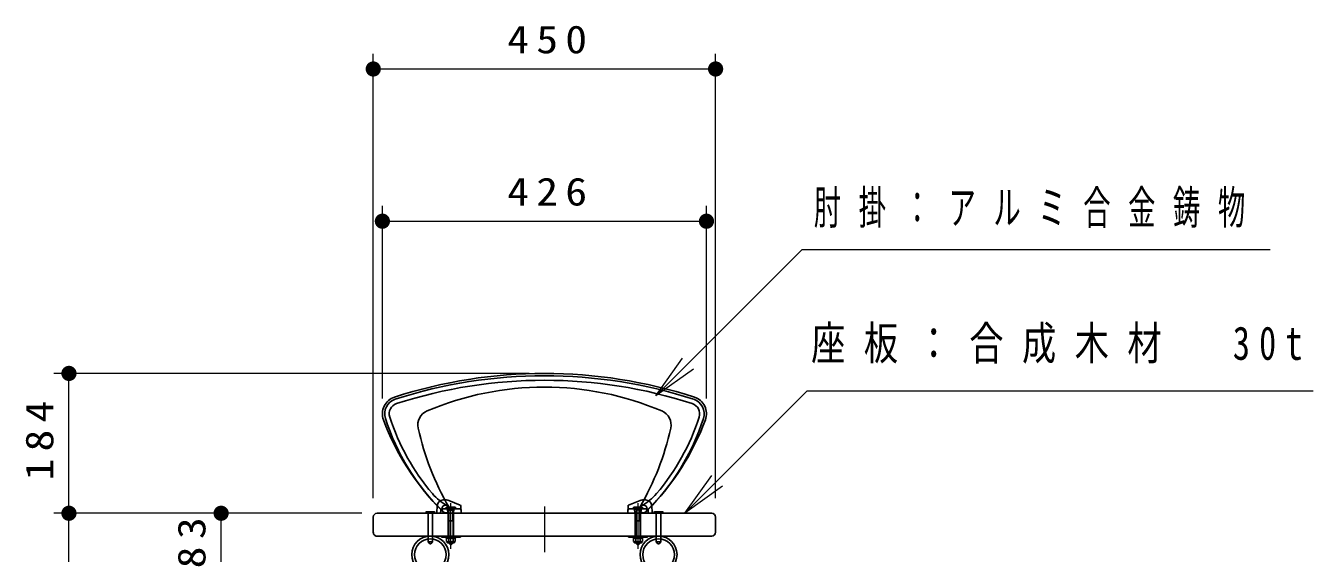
# Model space of a CAD drawing. Units: millimetres on the paper, scale 1:20. Extents: x -365 to 0, y -5 to 257.
# Drawn here: x -136.2 to -51.6, y 116.4 to 151 of the extents above; entities that cross this region are included whole.
import ezdxf

# ---------------------------------------------------------------- set-up
doc = ezdxf.new("R2010")
doc.units = ezdxf.units.MM
doc.linetypes.add('USER1', pattern=[4.5, 2.5, -2])
doc.linetypes.add('USER2', pattern=[6, 3, -1, 1, -1])
doc.layers.add('LY_1', color=7, linetype='Continuous', lineweight=25)
doc.styles.add('ＭＳ ゴシック', font='')
doc.styles.get('ＭＳ ゴシック').set_extended_font_data('MS Gothic')

# ---------------------------------------------------------------- blocks, each defined once
blk = doc.blocks.new('filled_dot')
at = {"color": 0, "linetype": 'Continuous', "lineweight": -2, "const_width": 1.25}
blk.add_lwpolyline([(-0.625, 0, 1), (0.625, 0, 1)], format="xyb", close=True, dxfattribs=at)

msp = doc.modelspace()

# ---------------------------------------------------------------- linework, layer by layer
at = {"layer": 'LY_1', "lineweight": 13}
for p, q in [((-113.353, 120.021), (-113.353, 149.209)), ((-90.853, 120.021), (-90.853, 149.209)), ((-113.353, 148.209), (-90.853, 148.209)), ((-112.753, 126.559), (-112.753, 139.209)), ((-91.453, 126.559), (-91.453, 139.209)), ((-112.753, 138.209), (-91.453, 138.209)), ((-94.788, 126.729), (-93.021, 129.203)), ((-94.788, 126.729), (-92.667, 128.85)), ((-103.103, 128.209), (-134.353, 128.209)), ((-133.353, 119.021), (-133.353, 128.209)), ((-92.313, 128.496), (-94.788, 126.729)), ((-92.867, 119.021), (-91.102, 121.498)), ((-92.867, 119.021), (-90.748, 121.145)), ((-90.394, 120.791), (-92.867, 119.021)), ((-114.103, 119.021), (-134.353, 119.021)), ((-133.353, 98.616), (-133.353, 119.021)), ((-123.353, 114.866), (-123.353, 119.021)), ((-108.44, 117.521), (-108.44, 119.021)), ((-108.378, 119.221), (-108.128, 119.221)), ((-108.378, 118.521), (-108.378, 117.484)), ((-108.128, 118.521), (-108.128, 117.484)), ((-108.065, 117.521), (-108.065, 119.021)), ((-96.14, 117.521), (-96.14, 119.021)), ((-95.828, 119.221), (-96.078, 119.221)), ((-96.078, 118.521), (-96.078, 117.484)), ((-95.828, 118.521), (-95.828, 117.484)), ((-95.765, 117.521), (-95.765, 119.021))]:
    msp.add_line(p, q, dxfattribs=at)
at = {"layer": 'LY_1', "color": 4}
for p, q in [((-109.178, 119.074), (-109.154, 119.517)), ((-107.686, 119.321), (-108.821, 119.321)), ((-108.755, 119.896), (-108.537, 119.896)), ((-107.632, 119.563), (-108.387, 119.867)), ((-107.578, 119.074), (-107.601, 119.519)), ((-96.628, 119.074), (-96.604, 119.519)), ((-96.573, 119.563), (-95.818, 119.867)), ((-96.52, 119.321), (-95.385, 119.321)), ((-95.45, 119.896), (-95.668, 119.896)), ((-95.028, 119.074), (-95.051, 119.517)), ((-109.128, 119.021), (-107.628, 119.021)), ((-108.928, 119.021), (-108.921, 119.225)), ((-95.078, 119.021), (-96.578, 119.021)), ((-95.278, 119.021), (-95.285, 119.225))]:
    msp.add_line(p, q, dxfattribs=at)
at = {"layer": 'LY_1'}
for p, q in [((-108.528, 119.421), (-108.578, 119.371)), ((-108.578, 119.371), (-108.578, 119.321)), ((-108.578, 119.371), (-107.928, 119.371)), ((-108.578, 119.321), (-107.928, 119.321)), ((-108.528, 119.421), (-107.978, 119.421)), ((-108.378, 119.221), (-108.478, 119.321)), ((-108.128, 119.221), (-108.028, 119.321)), ((-107.978, 119.421), (-107.928, 119.371)), ((-107.928, 119.371), (-107.928, 119.321)), ((-96.228, 119.421), (-96.278, 119.371)), ((-95.628, 119.371), (-96.278, 119.371)), ((-96.278, 119.371), (-96.278, 119.321)), ((-95.628, 119.321), (-96.278, 119.321)), ((-95.678, 119.421), (-96.228, 119.421)), ((-96.078, 119.221), (-96.178, 119.321)), ((-95.828, 119.221), (-95.728, 119.321)), ((-95.678, 119.421), (-95.628, 119.371)), ((-95.628, 119.371), (-95.628, 119.321)), ((-113.353, 118.771), (-113.353, 117.771)), ((-113.103, 119.021), (-91.103, 119.021)), ((-109.928, 119.071), (-109.853, 119.121)), ((-109.928, 119.071), (-109.278, 119.071)), ((-109.928, 119.071), (-109.928, 119.021)), ((-109.853, 119.121), (-109.353, 119.121)), ((-109.753, 119.021), (-109.753, 117.134)), ((-109.453, 119.021), (-109.453, 117.134)), ((-109.353, 119.121), (-109.278, 119.071)), ((-109.278, 119.071), (-109.278, 119.021)), ((-108.403, 118.521), (-108.378, 118.565)), ((-108.403, 118.521), (-108.103, 118.521)), ((-108.403, 118.521), (-108.403, 117.484)), ((-108.378, 118.521), (-108.378, 119.221)), ((-108.128, 118.521), (-108.128, 119.221)), ((-108.103, 118.521), (-108.128, 118.565)), ((-108.103, 118.521), (-108.103, 117.484)), ((-96.103, 118.521), (-96.078, 118.565)), ((-95.803, 118.521), (-96.103, 118.521)), ((-96.103, 118.521), (-96.103, 117.484)), ((-96.078, 118.521), (-96.078, 119.221)), ((-95.828, 118.521), (-95.828, 119.221)), ((-95.803, 118.521), (-95.828, 118.565)), ((-95.803, 118.521), (-95.803, 117.484)), ((-94.928, 119.071), (-94.853, 119.121)), ((-94.928, 119.071), (-94.278, 119.071)), ((-94.928, 119.071), (-94.928, 119.021)), ((-94.853, 119.121), (-94.353, 119.121)), ((-94.753, 119.021), (-94.753, 117.134)), ((-94.453, 119.021), (-94.453, 117.134)), ((-94.353, 119.121), (-94.278, 119.071)), ((-94.278, 119.071), (-94.278, 119.021)), ((-90.853, 118.771), (-90.853, 117.771)), ((-113.103, 117.521), (-91.103, 117.521)), ((-109.753, 117.134), (-109.64, 117.021)), ((-109.753, 117.134), (-109.453, 117.134)), ((-109.64, 117.021), (-109.565, 117.021)), ((-109.565, 117.021), (-109.453, 117.134)), ((-108.878, 117.521), (-108.878, 117.461)), ((-107.628, 117.521), (-108.878, 117.521)), ((-107.628, 117.461), (-108.878, 117.461)), ((-108.558, 117.461), (-108.558, 117.386)), ((-108.558, 117.386), (-107.948, 117.386)), ((-108.541, 117.386), (-108.541, 117.162)), ((-108.498, 117.136), (-108.541, 117.162)), ((-108.498, 117.136), (-108.498, 117.111)), ((-108.008, 117.136), (-108.498, 117.136)), ((-108.498, 117.136), (-108.008, 117.136)), ((-108.473, 117.086), (-108.032, 117.086)), ((-108.397, 117.386), (-108.397, 117.162)), ((-108.303, 116.971), (-108.368, 117.036)), ((-108.303, 116.971), (-108.203, 116.971)), ((-108.296, 117.386), (-108.276, 117.461)), ((-108.209, 117.461), (-108.229, 117.386)), ((-108.203, 116.971), (-108.138, 117.036)), ((-108.108, 117.386), (-108.108, 117.162)), ((-108.008, 117.136), (-107.964, 117.162)), ((-108.008, 117.136), (-108.008, 117.111)), ((-107.964, 117.386), (-107.964, 117.162)), ((-107.948, 117.461), (-107.948, 117.386)), ((-107.628, 117.521), (-107.628, 117.461)), ((-96.578, 117.521), (-96.578, 117.461)), ((-96.578, 117.521), (-95.328, 117.521)), ((-96.578, 117.461), (-95.328, 117.461)), ((-96.258, 117.461), (-96.258, 117.386)), ((-95.648, 117.386), (-96.258, 117.386)), ((-96.241, 117.386), (-96.241, 117.162)), ((-96.198, 117.136), (-96.241, 117.162)), ((-96.198, 117.136), (-96.198, 117.111)), ((-96.198, 117.136), (-95.708, 117.136)), ((-95.708, 117.136), (-96.198, 117.136)), ((-95.733, 117.086), (-96.173, 117.086)), ((-96.097, 117.386), (-96.097, 117.162)), ((-96.003, 116.971), (-96.068, 117.036)), ((-95.903, 116.971), (-96.003, 116.971)), ((-95.996, 117.461), (-95.976, 117.386)), ((-95.909, 117.386), (-95.929, 117.461)), ((-95.903, 116.971), (-95.838, 117.036)), ((-95.808, 117.386), (-95.808, 117.162)), ((-95.708, 117.136), (-95.664, 117.162)), ((-95.708, 117.136), (-95.708, 117.111)), ((-95.664, 117.386), (-95.664, 117.162)), ((-95.648, 117.461), (-95.648, 117.386)), ((-95.328, 117.521), (-95.328, 117.461)), ((-94.753, 117.134), (-94.64, 117.021)), ((-94.753, 117.134), (-94.453, 117.134)), ((-94.64, 117.021), (-94.565, 117.021)), ((-94.565, 117.021), (-94.453, 117.134))]:
    msp.add_line(p, q, dxfattribs=at)
at = {"layer": 'LY_1', "color": 4, "linetype": 'USER1', "lineweight": 13}
for p, q in [((-108.451, 119.021), (-108.478, 119.321)), ((-108.054, 119.021), (-108.028, 119.321)), ((-96.151, 119.021), (-96.178, 119.321)), ((-95.754, 119.021), (-95.728, 119.321))]:
    msp.add_line(p, q, dxfattribs=at)
at = {"layer": 'LY_1', "linetype": 'USER2', "lineweight": 13}
for p, q in [((-108.253, 116.674), (-108.253, 119.85)), ((-108.253, 118.771), (-108.253, 119.44)), ((-102.103, 119.471), (-102.103, 114.866)), ((-95.953, 116.674), (-95.953, 119.85)), ((-95.953, 118.771), (-95.953, 119.44))]:
    msp.add_line(p, q, dxfattribs=at)
at = {"layer": 'LY_1', "color": 4, "linetype": 'USER2', "lineweight": 13}
for p, q in [((-108.253, 118.809), (-108.253, 119.477)), ((-95.953, 118.809), (-95.953, 119.477))]:
    msp.add_line(p, q, dxfattribs=at)
at = {"layer": 'LY_1', "linetype": 'USER1', "lineweight": 13}
for p, q in [((-108.403, 117.484), (-108.403, 117.071)), ((-108.368, 117.036), (-108.403, 117.071)), ((-108.138, 117.036), (-108.103, 117.071)), ((-108.103, 117.484), (-108.103, 117.071)), ((-96.103, 117.484), (-96.103, 117.071)), ((-96.068, 117.036), (-96.103, 117.071)), ((-95.838, 117.036), (-95.803, 117.071)), ((-95.803, 117.484), (-95.803, 117.071))]:
    msp.add_line(p, q, dxfattribs=at)
at = {"layer": 'LY_1', "lineweight": 13}
for points in [[(-94.788, 126.729), (-85.174, 136.343), (-54.402, 136.343)], [(-92.867, 119.021), (-84.831, 127.072), (-51.573, 127.072)]]:
    msp.add_lwpolyline(points, dxfattribs=at)
at = {"layer": 'LY_1', "color": 94}
for centre in [(-108.603, 119.309), (-95.603, 119.309)]:
    msp.add_circle(centre, 0.25, dxfattribs=at)
at = {"layer": 'LY_1'}
for centre, radius in [((-109.603, 116.306), 1.215), ((-109.603, 116.306), 1.04), ((-94.603, 116.306), 1.215), ((-94.603, 116.306), 1.04)]:
    msp.add_circle(centre, radius, dxfattribs=at)
at = {"layer": 'LY_1', "color": 94}
for centre, radius, start, end in [((-102.103, 96.226), 31.983, 72.05475, 107.94525), ((-102.103, 96.226), 31.833, 72.05475, 107.94525), ((-102.103, 96.226), 31.533, 72.05475, 107.94525), ((-102.103, 107.541), 19.768, 67.03158, 112.96842), ((-111.603, 125.559), 1.15, 107.94525, 200.35039), ((-111.603, 125.559), 1, 107.94525, 197.79469), ((-111.603, 125.559), 0.7, 107.94525, 197.79469), ((-92.603, 125.559), 0.7, 342.20531, 72.05475), ((-92.603, 125.559), 1, 342.20531, 72.05475), ((-92.603, 125.559), 1.15, 339.64961, 72.05475), ((-98.272, 129.838), 15, 197.79469, 225.54466), ((-98.272, 129.838), 14.7, 197.79469, 220.40139), ((-109.427, 124.821), 1, 112.96842, 192.69072), ((-105.933, 129.838), 15, 314.45534, 342.20531), ((-105.933, 129.838), 14.7, 319.59861, 342.20531), ((-94.779, 124.821), 1, 347.30928, 67.03158), ((-97.211, 130.897), 16.5, 200.35039, 224.94388), ((-92.354, 128.666), 18.5, 192.69072, 209.93504), ((-111.851, 128.666), 18.5, 330.06496, 347.30928), ((-106.995, 130.897), 16.5, 315.05612, 339.64961), ((-106.992, 122.416), 3.25, 220.40139, 242.59861), ((-97.213, 122.416), 3.25, 297.40139, 319.59861)]:
    msp.add_arc(centre, radius, start, end, dxfattribs=at)
at = {"layer": 'LY_1', "color": 4}
for centre, radius, start, end in [((-108.755, 119.496), 0.4, 90, 177), ((-108.821, 119.221), 0.1, 90, 178), ((-108.537, 119.496), 0.4, 68.02971, 90), ((-107.686, 119.221), 0.1, 3, 90), ((-107.651, 119.517), 0.05, 3, 68.02971), ((-96.52, 119.221), 0.1, 90, 177), ((-96.554, 119.517), 0.05, 111.97029, 177), ((-95.668, 119.496), 0.4, 90, 111.97029), ((-95.45, 119.496), 0.4, 3, 90), ((-95.385, 119.221), 0.1, 2, 90), ((-109.128, 119.071), 0.05, 177, 270), ((-107.628, 119.071), 0.05, 270, 3), ((-96.578, 119.071), 0.05, 177, 270), ((-95.078, 119.071), 0.05, 270, 3)]:
    msp.add_arc(centre, radius, start, end, dxfattribs=at)
at = {"layer": 'LY_1'}
for centre, radius, start, end in [((-113.103, 118.771), 0.25, 90, 180), ((-91.103, 118.771), 0.25, 0, 90), ((-113.103, 117.771), 0.25, 179.99999, 270), ((-91.103, 117.771), 0.25, 270, 0), ((-108.469, 117.28), 0.139, 238.70264, 301.29697), ((-108.473, 117.111), 0.025, 179.99985, 269.99985), ((-108.253, 117.667), 0.525, 254.05389, 285.94574), ((-108.036, 117.28), 0.139, 238.70275, 301.29708), ((-108.033, 117.111), 0.025, 269.99985, 359.99985), ((-96.169, 117.28), 0.139, 238.70292, 301.29725), ((-96.173, 117.111), 0.025, 180.00015, 270.00015), ((-95.953, 117.667), 0.525, 254.05426, 285.94611), ((-95.736, 117.28), 0.139, 238.70303, 301.29736), ((-95.733, 117.111), 0.025, 270.00015, 0.00015)]:
    msp.add_arc(centre, radius, start, end, dxfattribs=at)

# ---------------------------------------------------------------- block references
at = {"layer": 'LY_1', "lineweight": 13, "xscale": 0.4, "yscale": 0.4}
for p in [(-113.353, 148.209), (-112.753, 138.209)]:
    msp.add_blockref('filled_dot', p, dxfattribs=at)
for p, rotation in [((-90.853, 148.209), 180), ((-91.453, 138.209), 180), ((-133.353, 128.209), 270), ((-133.353, 119.021), 270), ((-133.353, 119.021), 90), ((-123.353, 119.021), 270)]:
    msp.add_blockref('filled_dot', p, dxfattribs=dict(at, rotation=rotation))

# ---------------------------------------------------------------- texts
at = {"layer": 'LY_1', "style": 'ＭＳ ゴシック'}
for s, insert, char_height, attachment_point in [('\\T1.33;\\W1.15;450', (-101.687, 149.209), 1.833, 8), ('\\T1.33;\\W1.15;426', (-101.686, 139.209), 1.833, 8), ('\\T1.64;\\W0.6;肘掛：アルミ合金鋳物', (-84.402, 138.993), 2.199, 4), ('\\T1.54;\\W0.75;座板：合成木材\u300030t', (-84.573, 130.072), 2.199, 4)]:
    msp.add_mtext(s, dxfattribs=dict(at, insert=insert, char_height=char_height, attachment_point=attachment_point))
at = {"layer": 'LY_1', "char_height": 1.833, "attachment_point": 8, "rotation": 90, "style": 'ＭＳ ゴシック'}
for s, insert in [('\\T1.33;\\W1.15;184', (-134.353, 124.032)), ('\\T1.34;\\W1.15;83', (-124.353, 117.323))]:
    msp.add_mtext(s, dxfattribs=dict(at, insert=insert))

doc.saveas('drawing.dxf')
